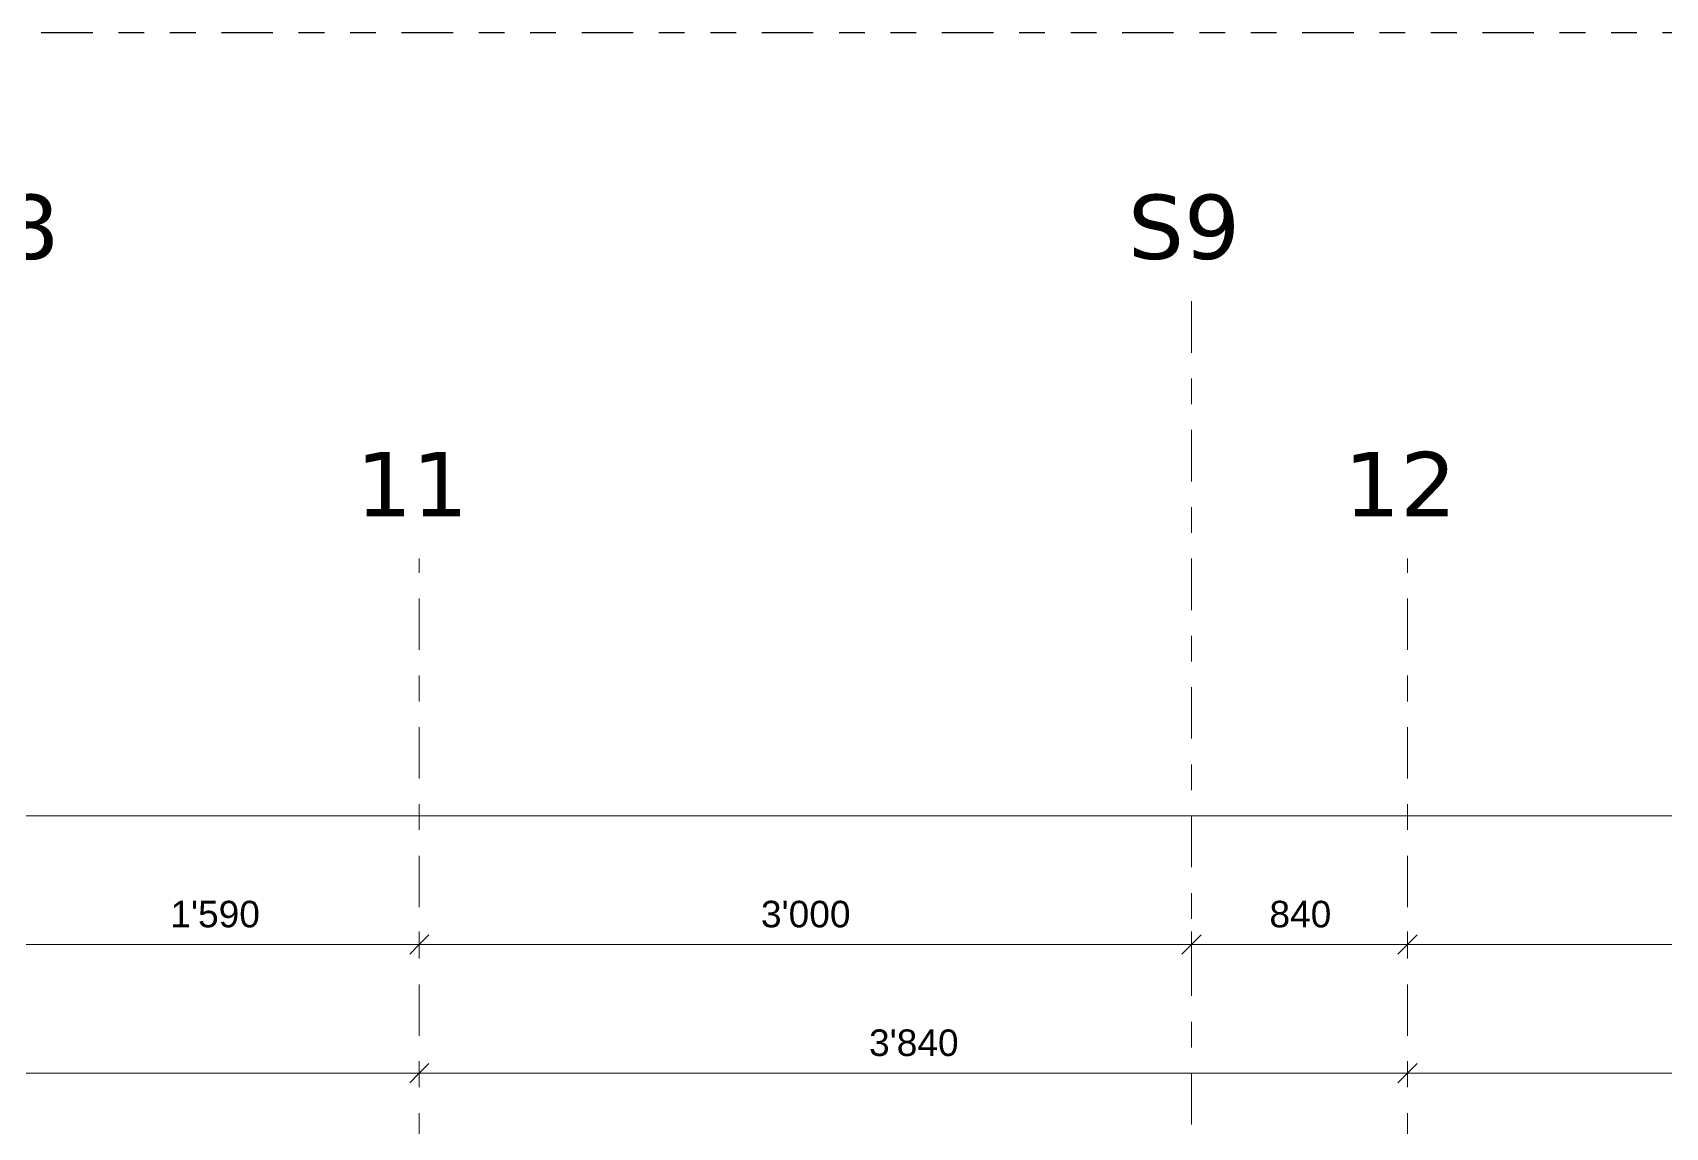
# Model space of a CAD drawing. Header units: metres. Extents: x -86 to 44, y -23 to 39.
# Drawn here: x 5.64 to 11.98, y 32.69 to 36.95 of the extents above; entities that cross this region are included whole.
import ezdxf

# ---------------------------------------------------------------- set-up
doc = ezdxf.new("R2010")
doc.units = ezdxf.units.M
doc.linetypes.add('_Grundgrenze_', pattern=[0.45, 0.2, -0.05, 0.05, -0.05, 0.05, -0.05])
doc.linetypes.add('_Rasterlinie_', pattern=[0.375, 0.2, -0.05, 0.075, -0.05])
for name, color, linetype, lineweight in [('A-____-____-DIMS', 7, 'Continuous', 5), ('A-____-____-DIMS-50', 7, 'Continuous', 5), ('S-GRID-____-OTLN', 7, 'Continuous', 5)]:
    doc.layers.add(name, color=color, linetype=linetype, lineweight=lineweight)
doc.layers.add('C-PROP-LINE-OTLN', color=7, linetype='_Grundgrenze_', lineweight=25, true_color=0x800000)
doc.layers.add('S-GRID-____-IDEN', color=7, linetype='Continuous', lineweight=9, true_color=0x5555aa)
doc.styles.add('Arial_B', font='arial.ttf', dxfattribs={"height": 0.103175})
doc.styles.add('Verdana_B', font='verdana.ttf', dxfattribs={"height": 0.25})
doc.dimstyles.new('SUB_Rohbau', dxfattribs={"dimscale": 0.3048, "dimtxt": 0.102026, "dimasz": 0.246063, "dimexe": 0.164042, "dimexo": 0.0625, "dimgap": 0.123031, "dimtad": 1, "dimdec": 0, "dimlfac": 1000, "dimzin": 0, "dimdsep": 46, "dimtxsty": 'Arial_B', "dimblk1": 'OBLIQUE', "dimblk2": 'OBLIQUE', "dimsah": 1, "dimcen": 0.09, "dimazin": 0, "dimtfac": 1, "dimtdec": 4, "dimtix": 1, "dimtmove": 0, "dimatfit": 3, "dimfxl": 0.164042, "dimfxlon": 1, "dimtvp": 1, "dimtfill": 1, "dimtolj": 1, "dimtzin": 0, "dimarcsym": 2})
doc.dimstyles.new('SUB_Rohbau_Aussen_Vermassung_2', dxfattribs={"dimscale": 0.3048, "dimtxt": 0.102026, "dimasz": 0.246063, "dimexe": 0.164042, "dimexo": 0.0625, "dimgap": 0.123031, "dimtad": 1, "dimrnd": 0.005, "dimzin": 0, "dimdsep": 46, "dimtxsty": 'Arial_B', "dimblk1": 'OBLIQUE', "dimblk2": 'OBLIQUE', "dimsah": 1, "dimcen": 0.09, "dimazin": 0, "dimtfac": 1, "dimtdec": 4, "dimtix": 1, "dimtmove": 2, "dimatfit": 3, "dimfxl": 1.64042, "dimfxlon": 1, "dimtvp": 1, "dimtfill": 1, "dimtolj": 1, "dimtzin": 0, "dimarcsym": 2})

# ---------------------------------------------------------------- blocks, each defined once
blk = doc.blocks.new('Family - ___-13919876--01_UG_OK_FFB_AF')
at = {"layer": 'C-PROP-LINE-OTLN'}
blk.add_line((-69.227, 36.9456), (23.307, 36.9456), dxfattribs=at)
blk = doc.blocks.new('DIMBLOCK30--01_UG_OK_FFB_AF')
at = {"layer": 'A-____-____-DIMS-50'}
for p, q in [((-69.9425, 33.9016), (-69.9425, 33.9516)), ((25.752, 33.9016), (25.752, 33.9516)), ((-69.9425, 33.9016), (-69.98, 33.8641)), ((-69.9425, 33.9016), (-69.905, 33.9391)), ((-69.9425, 33.9016), (25.752, 33.9016)), ((-69.9425, 33.9016), (-69.9425, 33.4016)), ((25.752, 33.9016), (25.7145, 33.8641)), ((25.752, 33.9016), (25.7895, 33.9391)), ((25.752, 33.9016), (25.752, 33.4016))]:
    blk.add_line(p, q, dxfattribs=at)
at = {"layer": 'A-____-____-DIMS-50', "color": 0, "insert": (-22.4501, 34.0762), "char_height": 0.103175, "width": 0.481134, "attachment_point": 1, "line_spacing_factor": 0.941778, "style": 'Arial_B', "bg_fill": 3, "box_fill_scale": 1.25, "bg_fill_color": 256, "bg_fill_true_color": 13158600, "bg_fill_transparency": 0}
blk.add_mtext('95.69\\A2\\H0.5x;\\S5^  ;\\H2x;', dxfattribs=at)
blk = doc.blocks.new('_Oblique')
at = {"color": 0, "linetype": 'ByBlock', "lineweight": -2}
blk.add_line((-0.5, -0.5), (0.5, 0.5), dxfattribs=at)
blk = doc.blocks.new('DIMBLOCK1745--01_UG_OK_FFB_AF')
at = {"layer": 'A-____-____-DIMS-50'}
for p, q in [((3.302, 32.9016), (3.302, 32.9485)), ((3.302, 32.9016), (3.3395, 32.9391)), ((7.142, 32.9016), (7.142, 32.9485)), ((7.142, 32.9016), (7.1795, 32.9391)), ((3.302, 32.9016), (3.2645, 32.8641)), ((3.302, 32.9016), (7.142, 32.9016)), ((3.302, 32.9016), (3.302, 32.8516)), ((7.142, 32.9016), (7.1045, 32.8641)), ((7.142, 32.9016), (7.142, 32.8516))]:
    blk.add_line(p, q, dxfattribs=at)
at = {"layer": 'A-____-____-DIMS-50', "color": 0, "insert": (5.0495, 33.0714), "char_height": 0.10317, "width": 0.413934, "attachment_point": 1, "line_spacing_factor": 0.941778, "style": 'Arial_B', "bg_fill": 3, "box_fill_scale": 1.25, "bg_fill_color": 256, "bg_fill_true_color": 13158600, "bg_fill_transparency": 0}
blk.add_mtext("3'840", dxfattribs=at)
blk = doc.blocks.new('DIMBLOCK1746--01_UG_OK_FFB_AF')
at = {"layer": 'A-____-____-DIMS-50'}
for p, q in [((7.142, 32.9016), (7.142, 32.9485)), ((7.142, 32.9016), (7.1795, 32.9391)), ((10.982, 32.9016), (10.982, 32.9485)), ((10.982, 32.9016), (11.0195, 32.9391)), ((7.142, 32.9016), (7.1045, 32.8641)), ((7.142, 32.9016), (10.982, 32.9016)), ((7.142, 32.9016), (7.142, 32.8516)), ((10.982, 32.9016), (10.9445, 32.8641)), ((10.982, 32.9016), (10.982, 32.8516))]:
    blk.add_line(p, q, dxfattribs=at)
at = {"layer": 'A-____-____-DIMS-50', "color": 0, "insert": (8.8895, 33.0714), "char_height": 0.10317, "width": 0.413934, "attachment_point": 1, "line_spacing_factor": 0.941778, "style": 'Arial_B', "bg_fill": 3, "box_fill_scale": 1.25, "bg_fill_color": 256, "bg_fill_true_color": 13158600, "bg_fill_transparency": 0}
blk.add_mtext("3'840", dxfattribs=at)
blk = doc.blocks.new('DIMBLOCK1747--01_UG_OK_FFB_AF')
at = {"layer": 'A-____-____-DIMS-50'}
for p, q in [((10.982, 32.9016), (10.982, 32.9485)), ((10.982, 32.9016), (11.0195, 32.9391)), ((14.787, 32.9016), (14.787, 32.9516)), ((14.787, 32.9016), (14.8245, 32.9391)), ((10.982, 32.9016), (10.9445, 32.8641)), ((10.982, 32.9016), (14.787, 32.9016)), ((10.982, 32.9016), (10.982, 32.8516)), ((14.787, 32.9016), (14.7495, 32.8641)), ((14.787, 32.9016), (14.787, 32.8516))]:
    blk.add_line(p, q, dxfattribs=at)
at = {"layer": 'A-____-____-DIMS-50', "color": 0, "insert": (12.712, 33.0714), "char_height": 0.10317, "width": 0.413934, "attachment_point": 1, "line_spacing_factor": 0.941778, "style": 'Arial_B', "bg_fill": 3, "box_fill_scale": 1.25, "bg_fill_color": 256, "bg_fill_true_color": 13158600, "bg_fill_transparency": 0}
blk.add_mtext("3'805", dxfattribs=at)
blk = doc.blocks.new('DIMBLOCK1765--01_UG_OK_FFB_AF')
at = {"layer": 'A-____-____-DIMS-50'}
for p, q in [((5.552, 33.4016), (5.552, 33.4516)), ((5.552, 33.4016), (5.5895, 33.4391)), ((7.142, 33.4016), (7.142, 33.4516)), ((7.142, 33.4016), (7.1795, 33.4391)), ((5.552, 33.4016), (5.5145, 33.3641)), ((5.552, 33.4016), (7.142, 33.4016)), ((5.552, 33.4016), (5.552, 33.3516)), ((7.142, 33.4016), (7.1045, 33.3641)), ((7.142, 33.4016), (7.142, 33.3516))]:
    blk.add_line(p, q, dxfattribs=at)
at = {"layer": 'A-____-____-DIMS-50', "color": 0, "insert": (6.1745, 33.5714), "char_height": 0.10317, "width": 0.413934, "attachment_point": 1, "line_spacing_factor": 0.941778, "style": 'Arial_B', "bg_fill": 3, "box_fill_scale": 1.25, "bg_fill_color": 256, "bg_fill_true_color": 13158600, "bg_fill_transparency": 0}
blk.add_mtext("1'590", dxfattribs=at)
blk = doc.blocks.new('DIMBLOCK1766--01_UG_OK_FFB_AF')
at = {"layer": 'A-____-____-DIMS-50'}
for p, q in [((7.142, 33.4016), (7.142, 33.4516)), ((7.142, 33.4016), (7.1795, 33.4391)), ((10.142, 33.4016), (10.142, 33.4516)), ((10.142, 33.4016), (10.1795, 33.4391)), ((7.142, 33.4016), (7.1045, 33.3641)), ((7.142, 33.4016), (10.142, 33.4016)), ((7.142, 33.4016), (7.142, 33.3516)), ((10.142, 33.4016), (10.1045, 33.3641)), ((10.142, 33.4016), (10.142, 33.3516))]:
    blk.add_line(p, q, dxfattribs=at)
at = {"layer": 'A-____-____-DIMS-50', "color": 0, "insert": (8.4695, 33.5714), "char_height": 0.10317, "width": 0.413934, "attachment_point": 1, "line_spacing_factor": 0.941778, "style": 'Arial_B', "bg_fill": 3, "box_fill_scale": 1.25, "bg_fill_color": 256, "bg_fill_true_color": 13158600, "bg_fill_transparency": 0}
blk.add_mtext("3'000", dxfattribs=at)
blk = doc.blocks.new('DIMBLOCK1767--01_UG_OK_FFB_AF')
at = {"layer": 'A-____-____-DIMS-50'}
for p, q in [((10.142, 33.4016), (10.142, 33.4516)), ((10.142, 33.4016), (10.1795, 33.4391)), ((10.982, 33.4016), (10.982, 33.4516)), ((10.982, 33.4016), (11.0195, 33.4391)), ((10.142, 33.4016), (10.1045, 33.3641)), ((10.142, 33.4016), (10.982, 33.4016)), ((10.142, 33.4016), (10.142, 33.3516)), ((10.982, 33.4016), (10.9445, 33.3641)), ((10.982, 33.4016), (10.982, 33.3516))]:
    blk.add_line(p, q, dxfattribs=at)
at = {"layer": 'A-____-____-DIMS-50', "color": 0, "insert": (10.4454, 33.5714), "char_height": 0.10317, "width": 0.279843, "attachment_point": 1, "line_spacing_factor": 0.941778, "style": 'Arial_B', "bg_fill": 3, "box_fill_scale": 1.25, "bg_fill_color": 256, "bg_fill_true_color": 13158600, "bg_fill_transparency": 0}
blk.add_mtext('840', dxfattribs=at)
blk = doc.blocks.new('DIMBLOCK1768--01_UG_OK_FFB_AF')
at = {"layer": 'A-____-____-DIMS-50'}
for p, q in [((10.982, 33.4016), (10.982, 33.4516)), ((10.982, 33.4016), (11.0195, 33.4391)), ((14.787, 33.4016), (14.787, 33.4516)), ((14.787, 33.4016), (14.8245, 33.4391)), ((10.982, 33.4016), (10.9445, 33.3641)), ((10.982, 33.4016), (14.787, 33.4016)), ((10.982, 33.4016), (10.982, 33.3516)), ((14.787, 33.4016), (14.7495, 33.3641)), ((14.787, 33.4016), (14.787, 33.3516))]:
    blk.add_line(p, q, dxfattribs=at)
at = {"layer": 'A-____-____-DIMS-50', "color": 0, "insert": (12.712, 33.5714), "char_height": 0.10317, "width": 0.413934, "attachment_point": 1, "line_spacing_factor": 0.941778, "style": 'Arial_B', "bg_fill": 3, "box_fill_scale": 1.25, "bg_fill_color": 256, "bg_fill_true_color": 13158600, "bg_fill_transparency": 0}
blk.add_mtext("3'805", dxfattribs=at)

msp = doc.modelspace()

# ---------------------------------------------------------------- linework, layer by layer
at = {"layer": 'S-GRID-____-OTLN', "color": 8, "linetype": '_Rasterlinie_', "true_color": 0x808080}
for p, q in [((10.142, 35.9016), (10.142, 15.5711)), ((7.142, -3.9534), (7.142, 34.9016)), ((10.982, -3.9534), (10.982, 34.9016))]:
    msp.add_line(p, q, dxfattribs=at)

# ---------------------------------------------------------------- block references
at = {"layer": 'C-PROP-LINE-OTLN'}
msp.add_blockref('Family - ___-13919876--01_UG_OK_FFB_AF', (0, 0), dxfattribs=at)

# ---------------------------------------------------------------- texts
at = {"layer": 'S-GRID-____-IDEN', "color": 8, "lineweight": 5, "true_color": 0x808080, "char_height": 0.25, "width": 0.593249, "attachment_point": 1, "style": 'Verdana_B'}
for s, insert in [('S8', (5.3055, 36.3161)), ('S9', (9.8955, 36.3161)), ('11', (6.8955, 35.3161)), ('12', (10.7355, 35.3161))]:
    msp.add_mtext(s, dxfattribs=dict(at, insert=insert))

# ---------------------------------------------------------------- next in the draw order: dimensions: what is measured, and where the dimension line sits
at = {"layer": 'A-____-____-DIMS'}
dim = msp.add_linear_dim(base=(25.752, 33.9016), p1=(-69.9425, 33.4016), p2=(25.752, 33.4016), text='\\A1;95.69\\Q;{\\A1;{\\H0.5x;\\S5^ ;}}', dimstyle='SUB_Rohbau_Aussen_Vermassung_2', override={"dimpost": '<>', "dimfxl": 95.694512}, dxfattribs=at)
dim.commit()
dim.dimension.update_dxf_attribs({"geometry": 'DIMBLOCK30--01_UG_OK_FFB_AF', "text_midpoint": (-22.2096, 34.0075), "dimtype": 160})
dim = msp.add_linear_dim(base=(7.142, 32.9016), p1=(3.302, 32.9485), p2=(7.142, 32.9485), dimstyle='SUB_Rohbau', override={"dimpost": '<>', "dimfxl": 3.84}, dxfattribs=at)
dim.commit()
dim.dimension.update_dxf_attribs({"geometry": 'DIMBLOCK1745--01_UG_OK_FFB_AF', "text_midpoint": (5.222, 32.9918)})

# ---------------------------------------------------------------- next in the draw order: dimensions: what is measured, and where the dimension line sits
for base, p1, p2, override, picture, middle in [((7.142, 33.4016), (5.552, 33.4516), (7.142, 33.4516), {"dimpost": '<>', "dimfxl": 1.59}, 'DIMBLOCK1765--01_UG_OK_FFB_AF', (6.347, 33.4918)), ((10.982, 32.9016), (7.142, 32.9485), (10.982, 32.9485), {"dimpost": '<>', "dimfxl": 3.84}, 'DIMBLOCK1746--01_UG_OK_FFB_AF', (9.062, 32.9918))]:
    dim = msp.add_linear_dim(base=base, p1=p1, p2=p2, dimstyle='SUB_Rohbau', override=override, dxfattribs=at)
    dim.commit()
    dim.dimension.update_dxf_attribs({"geometry": picture, "text_midpoint": middle})

# ---------------------------------------------------------------- next in the draw order: dimensions: what is measured, and where the dimension line sits
for base, p1, p2, override, picture, middle in [((10.142, 33.4016), (7.142, 33.4516), (10.142, 33.4516), {"dimpost": '<>', "dimfxl": 3}, 'DIMBLOCK1766--01_UG_OK_FFB_AF', (8.642, 33.4917)), ((14.787, 32.9016), (10.982, 32.9485), (14.787, 32.8516), {"dimpost": '<>', "dimfxl": 3.806235}, 'DIMBLOCK1747--01_UG_OK_FFB_AF', (12.8845, 32.9918))]:
    dim = msp.add_linear_dim(base=base, p1=p1, p2=p2, dimstyle='SUB_Rohbau', override=override, dxfattribs=at)
    dim.commit()
    dim.dimension.update_dxf_attribs({"geometry": picture, "text_midpoint": middle})

# ---------------------------------------------------------------- next in the draw order: dimensions: what is measured, and where the dimension line sits
dim = msp.add_linear_dim(base=(10.982, 33.4016), p1=(10.142, 33.4516), p2=(10.982, 33.4516), dimstyle='SUB_Rohbau', override={"dimpost": '<>', "dimfxl": 0.84}, dxfattribs=at)
dim.commit()
dim.dimension.update_dxf_attribs({"geometry": 'DIMBLOCK1767--01_UG_OK_FFB_AF', "text_midpoint": (10.562, 33.4918)})

# ---------------------------------------------------------------- next in the draw order: dimensions: what is measured, and where the dimension line sits
dim = msp.add_linear_dim(base=(14.787, 33.4016), p1=(10.982, 33.4516), p2=(14.787, 33.3516), dimstyle='SUB_Rohbau', override={"dimpost": '<>', "dimfxl": 3.806314}, dxfattribs=at)
dim.commit()
dim.dimension.update_dxf_attribs({"geometry": 'DIMBLOCK1768--01_UG_OK_FFB_AF', "text_midpoint": (12.8845, 33.4918)})

doc.saveas('drawing.dxf')
